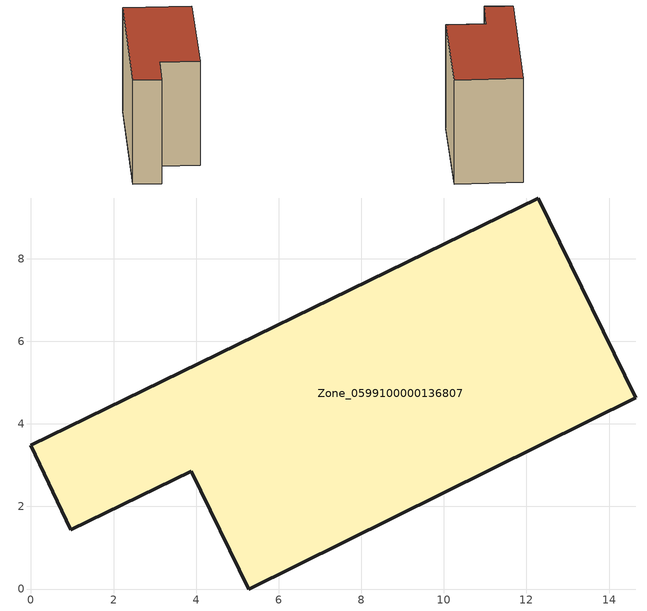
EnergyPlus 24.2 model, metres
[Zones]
Zone_0599100000136807
 floor ground (C_G): 0,3.49 12.28,9.47 14.64,4.63 5.27,0 3.88,2.85 0.96,1.43 z0
 wall outside (C_F): 12.28,9.47 0,3.49 0.96,1.43 3.88,2.85 5.27,0 14.64,4.63 12.28,9.47 z0:8.82
 roof outside (C_R): 14.64,4.63 12.28,9.47 0,3.49 0.96,1.43 3.88,2.85 5.27,0 z8.82
[BUILDING]
Pand.0599100000136807: North Axis=0; Terrain=City; Loads Convergence Tolerance Value=0.04; Temperature Convergence Tolerance Value=0.4; Solar Distribution=FullExterior; Maximum Number of Warmup Days=25; Minimum Number of Warmup Days=1
[Site:Location]
Rotterdam.The.Hague.AP_ZH_NLD Design_Conditions: Latitude=51.96; Longitude=4.45; Time Zone=1; Elevation=-4.5
[SITE:GROUNDTEMPERATURE:BUILDINGSURFACE]
18, 18, 18, 18, 18, 18, 18, 18, 18, 18, 18, 18
[MATERIAL] Thermal Absorptance=0.9; Solar Absorptance=0.7; Visible Absorptance=0.7
Name | Roughness | Thickness | Conductivity | Density | Specific Heat
G.TI.1965-1974 | MediumSmooth | 0.15 | 0.882353 | 540 | 1210
F.TI.1965-1974 | Rough | 0.3 | 0.697674 | 1920 | 840
R.TI.1965-1974 | MediumRough | 0.2 | 0.232558 | 1500 | 1000
[CONSTRUCTION]
C_G: G.TI.1965-1974
C_F: F.TI.1965-1974
C_R: R.TI.1965-1974
[ZONE]
Zone_0599100000136807: Type=1; Multiplier=1; Ceiling Height=Autocalculate; Volume=Autocalculate; Floor Area=autocalculate; Part of Total Floor Area=Yes
[ZONEINFILTRATION:DESIGNFLOWRATE]
Infil_Zone_0599100000136807: Zone or ZoneList or Space or SpaceList=Zone_0599100000136807; Schedule=AlwaysOn; Design Flow Rate Calculation Method=Flow/Area; Flow Rate per Floor Area=0.003; Constant Term Coefficient=1; Temperature Term Coefficient=0; Velocity Term Coefficient=0; Velocity Squared Term Coefficient=0
[HVACTEMPLATE:ZONE:IDEALLOADSAIRSYSTEM]
Zone_0599100000136807: Maximum Heating Supply Air Temperature=50; Minimum Cooling Supply Air Temperature=13; Maximum Heating Supply Air Humidity Ratio=0.0156; Minimum Cooling Supply Air Humidity Ratio=0.0077; Heating Limit=NoLimit; Cooling Limit=NoLimit; Dehumidification Control Type=ConstantSensibleHeatRatio; Cooling Sensible Heat Ratio=0.7; Dehumidification Setpoint=60; Humidification Control Type=None; Humidification Setpoint=30; Outdoor Air Method=None; Outdoor Air Flow Rate per Person=0.00944; Outdoor Air Flow Rate per Zone Floor Area=0; Outdoor Air Flow Rate per Zone=0; Demand Controlled Ventilation Type=None; Outdoor Air Economizer Type=NoEconomizer; Heat Recovery Type=None; Sensible Heat Recovery Effectiveness=0.7; Latent Heat Recovery Effectiveness=0.65
[ZONECONTROL:THERMOSTAT]
ThermostatControl_Zone_0599100000136807: Zone or ZoneList=Zone_0599100000136807; Control Type Schedule=DualSetpointControlType; Control 1=Thermostat_Zone_0599100000136807; Temperature Difference Between Cutout And Setpoint=0
[THERMOSTATSETPOINT:DUALSETPOINT]
Thermostat_Zone_0599100000136807: Heating Setpoint Temperature Schedule=HeatingSetpoint_Zone_0599100000136807; Cooling Setpoint Temperature Schedule=CoolingSetpoint_Zone_0599100000136807
[SCHEDULE:COMPACT]
HeatingSetpoint_Zone_0599100000136807: Through: 12/31, For: AllDays, Until: 24:00, 21
CoolingSetpoint_Zone_0599100000136807: Through: 12/31, For: AllDays, Until: 24:00, 24
DualSetpointControlType: Through: 12/31, For: AllDays, Until: 24:00, 4
AlwaysOn: Through: 12/31, For: AllDays, Until: 24:00, 1
